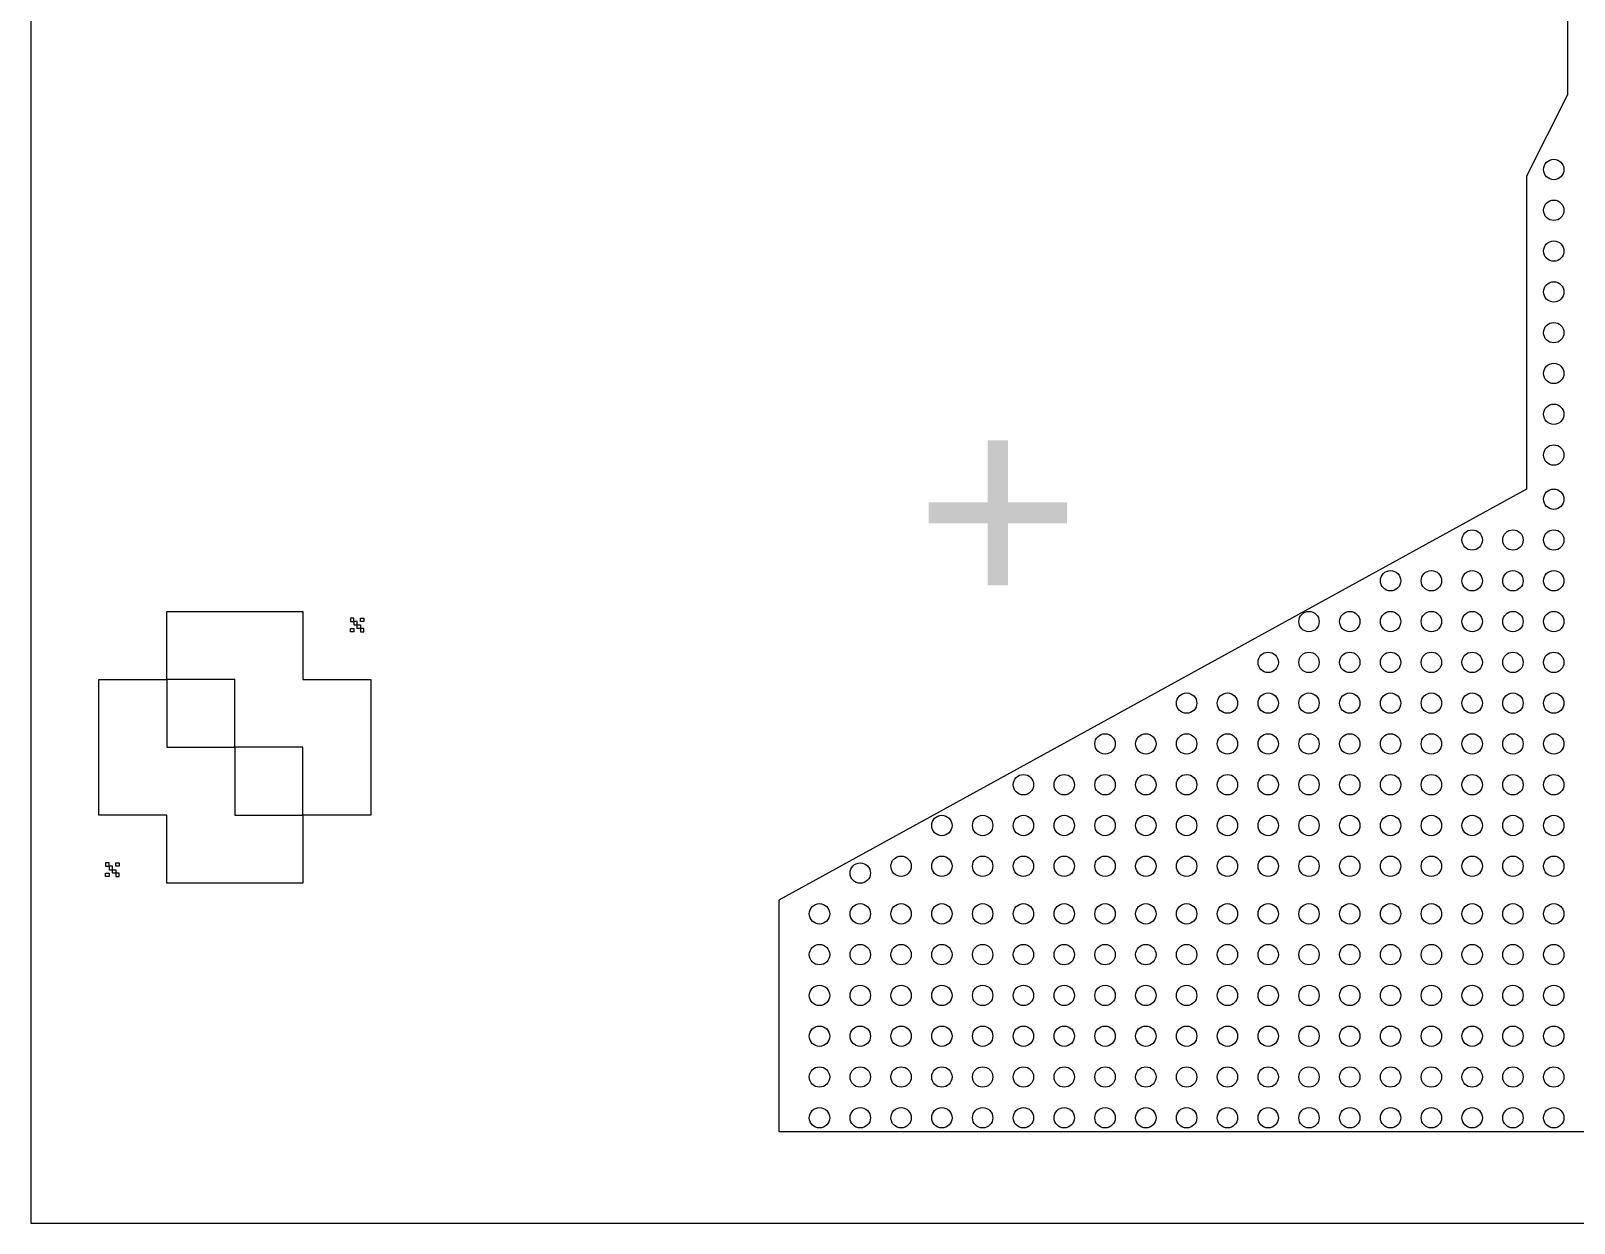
# Model space of a CAD drawing. Extents: x 1000 to 49000, y 2919 to 77300.
# Drawn here: x 26000 to 37350, y 28500 to 37270 of the extents above; entities that cross this region are included whole.
import ezdxf

# ---------------------------------------------------------------- set-up
doc = ezdxf.new("R2010")
doc.units = 13
doc.layers.add('Inner', color=4, linetype='Continuous', lineweight=0, true_color=0x00ffff)
doc.layers.add('Outer', color=1, linetype='Continuous', lineweight=0, true_color=0xff0000)
doc.styles.add('textstyle0', font='')
doc.styles.get('textstyle0').set_extended_font_data('Arial')

msp = doc.modelspace()

# ---------------------------------------------------------------- linework, layer by layer
at = {"layer": 'Inner'}
msp.add_lwpolyline([(26000, 51500), (26000, 28500), (49000, 28500), (49000, 51500), (26000, 51500)], dxfattribs=at)
for centre in [(37200, 36250), (37200, 35950), (37200, 35650), (37200, 35350), (37200, 35050), (37200, 34750), (37200, 34450), (37200, 34150), (37200, 33825), (36600, 33525), (36900, 33525), (37200, 33525), (36000, 33225), (36300, 33225), (36600, 33225), (36900, 33225), (37200, 33225), (35400, 32925), (35700, 32925), (36000, 32925), (36300, 32925), (36600, 32925), (36900, 32925), (37200, 32925), (35100, 32625), (35400, 32625), (35700, 32625), (36000, 32625), (36300, 32625), (36600, 32625), (36900, 32625), (37200, 32625), (34500, 32325), (34800, 32325), (35100, 32325), (35400, 32325), (35700, 32325), (36000, 32325), (36300, 32325), (36600, 32325), (36900, 32325), (37200, 32325), (33900, 32025), (34200, 32025), (34500, 32025), (34800, 32025), (35100, 32025), (35400, 32025), (35700, 32025), (36000, 32025), (36300, 32025), (36600, 32025), (36900, 32025), (37200, 32025), (33300, 31725), (33600, 31725), (33900, 31725), (34200, 31725), (34500, 31725), (34800, 31725), (35100, 31725), (35400, 31725), (35700, 31725), (36000, 31725), (36300, 31725), (36600, 31725), (36900, 31725), (37200, 31725), (32700, 31425), (33000, 31425), (33300, 31425), (33600, 31425), (33900, 31425), (34200, 31425), (34500, 31425), (34800, 31425), (35100, 31425), (35400, 31425), (35700, 31425), (36000, 31425), (36300, 31425), (36600, 31425), (36900, 31425), (37200, 31425), (32100, 31075), (32400, 31125), (32700, 31125), (33000, 31125), (33300, 31125), (33600, 31125), (33900, 31125), (34200, 31125), (34500, 31125), (34800, 31125), (35100, 31125), (35400, 31125), (35700, 31125), (36000, 31125), (36300, 31125), (36600, 31125), (36900, 31125), (37200, 31125), (31800, 30775), (32100, 30775), (32400, 30775), (32700, 30775), (33000, 30775), (33300, 30775), (33600, 30775), (33900, 30775), (34200, 30775), (34500, 30775), (34800, 30775), (35100, 30775), (35400, 30775), (35700, 30775), (36000, 30775), (36300, 30775), (36600, 30775), (36900, 30775), (37200, 30775), (31800, 30475), (32100, 30475), (32400, 30475), (32700, 30475), (33000, 30475), (33300, 30475), (33600, 30475), (33900, 30475), (34200, 30475), (34500, 30475), (34800, 30475), (35100, 30475), (35400, 30475), (35700, 30475), (36000, 30475), (36300, 30475), (36600, 30475), (36900, 30475), (37200, 30475), (31800, 30175), (32100, 30175), (32400, 30175), (32700, 30175), (33000, 30175), (33300, 30175), (33600, 30175), (33900, 30175), (34200, 30175), (34500, 30175), (34800, 30175), (35100, 30175), (35400, 30175), (35700, 30175), (36000, 30175), (36300, 30175), (36600, 30175), (36900, 30175), (37200, 30175), (31800, 29875), (32100, 29875), (32400, 29875), (32700, 29875), (33000, 29875), (33300, 29875), (33600, 29875), (33900, 29875), (34200, 29875), (34500, 29875), (34800, 29875), (35100, 29875), (35400, 29875), (35700, 29875), (36000, 29875), (36300, 29875), (36600, 29875), (36900, 29875), (37200, 29875), (31800, 29575), (32100, 29575), (32400, 29575), (32700, 29575), (33000, 29575), (33300, 29575), (33600, 29575), (33900, 29575), (34200, 29575), (34500, 29575), (34800, 29575), (35100, 29575), (35400, 29575), (35700, 29575), (36000, 29575), (36300, 29575), (36600, 29575), (36900, 29575), (37200, 29575), (31800, 29275), (32100, 29275), (32400, 29275), (32700, 29275), (33000, 29275), (33300, 29275), (33600, 29275), (33900, 29275), (34200, 29275), (34500, 29275), (34800, 29275), (35100, 29275), (35400, 29275), (35700, 29275), (36000, 29275), (36300, 29275), (36600, 29275), (36900, 29275), (37200, 29275)]:
    msp.add_circle(centre, 75, dxfattribs=at)
at = {"layer": 'Outer'}
for points in [[(31500, 30875), (31500, 29175), (43500, 29175), (43500, 30875), (38000, 33900), (38000, 36200), (37700, 36800), (37700, 37800), (37600, 38200), (37400, 38200), (37300, 37800), (37300, 36800), (37000, 36200), (37000, 33900), (31500, 30875)], [(28000, 31500), (28000, 32000), (27500, 32000), (27500, 32500), (27000, 32500), (27000, 33000), (28000, 33000), (28000, 32500), (28500, 32500), (28500, 31500), (28000, 31500)], [(28350, 32950), (28350, 32925), (28375, 32925), (28375, 32950), (28350, 32950)], [(28375, 32925), (28375, 32900), (28400, 32900), (28400, 32925), (28375, 32925)], [(28425, 32925), (28425, 32950), (28450, 32950), (28450, 32925), (28425, 32925)], [(28350, 32875), (28375, 32875), (28375, 32850), (28350, 32850), (28350, 32875)], [(28400, 32900), (28425, 32900), (28425, 32875), (28400, 32875), (28400, 32900)], [(28425, 32875), (28425, 32850), (28450, 32850), (28450, 32875), (28425, 32875)], [(28000, 31500), (28000, 31000), (27000, 31000), (27000, 31500), (26500, 31500), (26500, 32500), (27000, 32500), (27000, 32000), (27500, 32000), (27500, 31500), (28000, 31500)], [(26550, 31150), (26550, 31125), (26575, 31125), (26575, 31150), (26550, 31150)], [(26575, 31125), (26575, 31100), (26600, 31100), (26600, 31125), (26575, 31125)], [(26600, 31100), (26625, 31100), (26625, 31075), (26600, 31075), (26600, 31100)], [(26625, 31125), (26625, 31150), (26650, 31150), (26650, 31125), (26625, 31125)], [(26550, 31075), (26575, 31075), (26575, 31050), (26550, 31050), (26550, 31075)], [(26625, 31075), (26625, 31050), (26650, 31050), (26650, 31075), (26625, 31075)]]:
    msp.add_lwpolyline(points, dxfattribs=at)

# ---------------------------------------------------------------- texts
at = {"layer": 'Outer', "insert": (32500, 33000), "char_height": 1500, "attachment_point": 7, "style": 'textstyle0'}
msp.add_mtext('+', dxfattribs=at)

doc.saveas('drawing.dxf')
